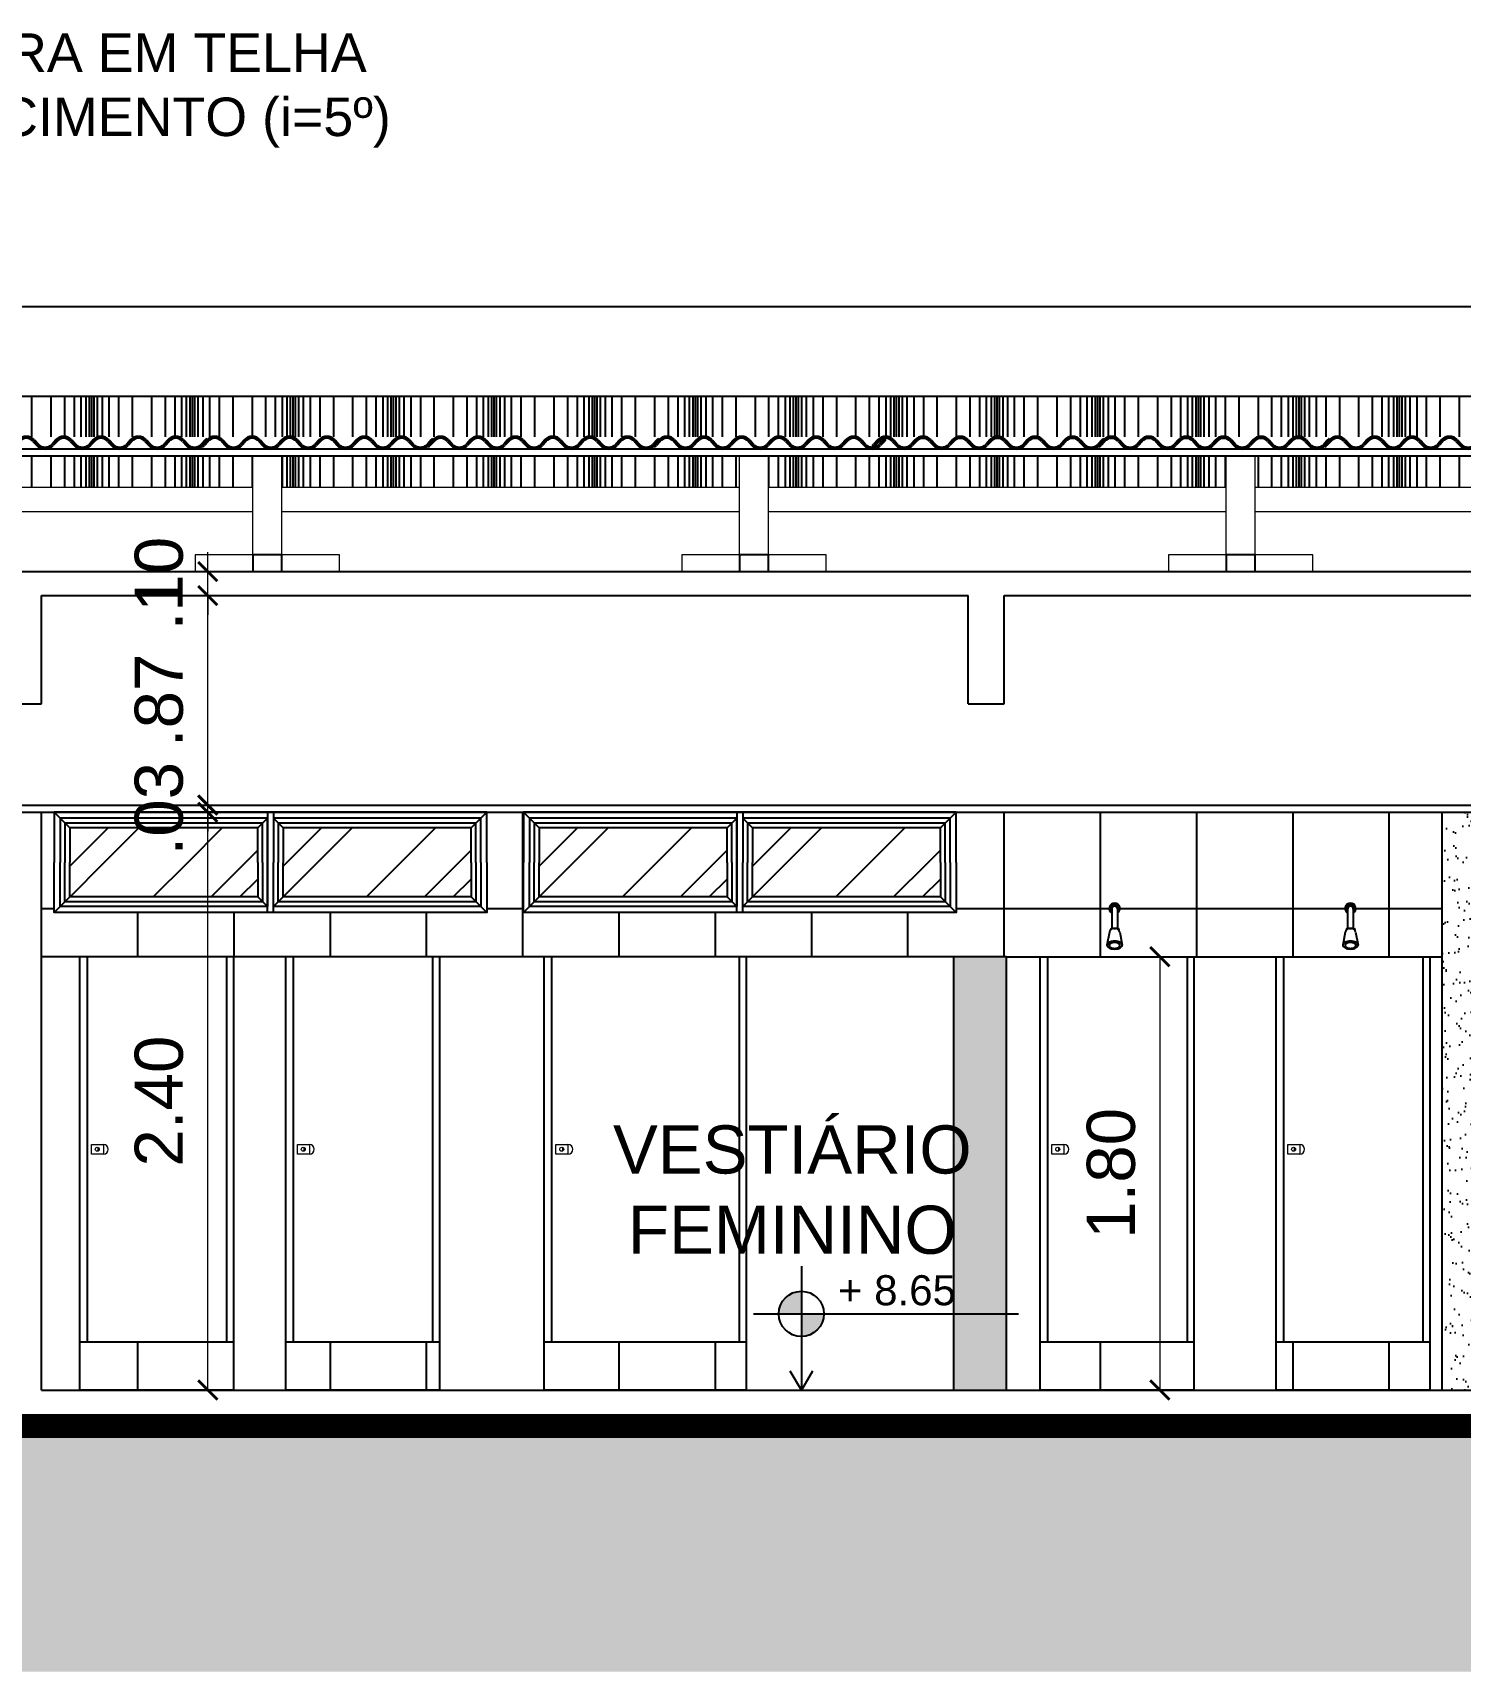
# Model space of a CAD drawing. Header units: metres. Extents: x 2304 to 3408, y 318 to 588.
# Drawn here: x 2653.59 to 2659.52, y 369.24 to 376.05 of the extents above; entities that cross this region are included whole.
import ezdxf
from ezdxf import colors
from ezdxf.entities.mleader import LeaderData, LeaderLine
from ezdxf.math import Vec2, Vec3

# ---------------------------------------------------------------- set-up
doc = ezdxf.new("R2010")
doc.units = ezdxf.units.M
doc.header["$LTSCALE"] = 5.5
doc.header["$MEASUREMENT"] = 0
doc.header["$PDMODE"] = 1
for name, color, linetype, lineweight in [('2prancha', 4, 'Continuous', 18), ('ESQUADRIAS', 3, 'Continuous', 35), ('HACH', 251, 'Continuous', 5), ('piso', 1, 'Continuous', 13), ('texto', 3, 'Continuous', 25)]:
    doc.layers.add(name, color=color, linetype=linetype, lineweight=lineweight)
for name, color, linetype in [('COTA 1 100', 2, 'Continuous'), ('COTA DE NÍVEL', 7, 'Continuous'), ('HACHURA', 251, 'Continuous'), ('HACHURA PISOS', 250, 'Continuous'), ('PENA 0.15', 7, 'Continuous'), ('PENA 01', 1, 'Continuous'), ('PENA 02', 2, 'Continuous'), ('PENA 03', 3, 'Continuous'), ('PENA 06', 6, 'Continuous'), ('TXT ESPECIFICAÇÕES', 7, 'Continuous')]:
    doc.layers.add(name, color=color, linetype=linetype)
doc.styles.add('GRAF', font='GRAF.SHX')
doc.styles.add('Luana', font='arial.ttf')
doc.styles.get("Standard").update_dxf_attribs({"font": 'arial.ttf'})
doc.dimstyles.new('arial100', dxfattribs={"dimtxt": 0.2, "dimasz": 0.08, "dimexe": 0.1, "dimexo": 0.2, "dimgap": 0.1, "dimtad": 1, "dimzin": 4, "dimdsep": 46, "dimtxsty": 'Luana', "dimblk": 'ARCHTICK', "dimcen": 0, "dimclrd": 7, "dimclre": 7, "dimclrt": 256, "dimadec": 0, "dimazin": 0, "dimtfac": 1, "dimtix": 1, "dimtmove": 0, "dimatfit": 3, "dimldrblk": 'CLOSEDBLANK', "dimfxl": 0, "dimlwd": 5, "dimlwe": 5, "dimarcsym": 0})
pattern_1 = [(45, (2656.5793, 372.46415), (0.42426, 1.13137), [7.5, -1, 2.5, -0.5]), (45, (2656.87276, 373.11115), (-0.8238, 0.11667), [1.5, -0.165, 3, -0.375]), (45, (2656.45557, 372.94145), (1.6016, 2.07536), [4, -0.7, 2, -0.5])]
pattern_2 = [(45, (2655.69306, 372.46415), (0.42426, 1.13137), [7.5, -1, 2.5, -0.5]), (45, (2655.9865, 373.11115), (-0.8238, 0.11667), [1.5, -0.165, 3, -0.375]), (45, (2655.5693, 372.94145), (1.6016, 2.07536), [4, -0.7, 2, -0.5])]
pattern_3 = [(45, (2654.6293, 372.46415), (0.42426, 1.13137), [7.5, -1, 2.5, -0.5]), (45, (2654.92276, 373.11115), (-0.8238, 0.11667), [1.5, -0.165, 3, -0.375]), (45, (2654.50557, 372.94145), (1.6016, 2.07536), [4, -0.7, 2, -0.5])]
pattern_4 = [(45, (2653.74306, 372.46415), (0.42426, 1.13137), [7.5, -1, 2.5, -0.5]), (45, (2654.0365, 373.11115), (-0.8238, 0.11667), [1.5, -0.165, 3, -0.375]), (45, (2653.6193, 372.94145), (1.6016, 2.07536), [4, -0.7, 2, -0.5])]

# ---------------------------------------------------------------- blocks, each defined once
blk = doc.blocks.new('Chuveiro14')
for p, q in [((454.94, 447.51), (454.94, 439.63)), ((457.3, 447.51), (457.3, 439.63)), ((453.98, 437.96), (452.94, 432.56)), ((454.64, 439.63), (454.35, 438.76)), ((454.64, 439.63), (457.6, 439.63)), ((455.71, 439.4), (456.53, 439.4)), ((457.6, 439.63), (457.89, 438.76)), ((458.26, 437.96), (459.3, 432.56))]:
    blk.add_line(p, q)
for points in [[(457.3, 447.51, 0.094999), (457.21, 447.98, 0.096975), (456.95, 448.38, 0.099908), (456.57, 448.64, 0.102086), (456.12, 448.73, 0.102086), (455.67, 448.64, 0.099908), (455.29, 448.38, 0.096975), (455.03, 447.98, 0.094999), (454.94, 447.51, 0.094999)], [(458.32, 432.54, 0.048424), (458.33, 432.67, 0.162234), (458.19, 433.1, 0.106075), (457.68, 433.54, 0.070058), (457.01, 433.79, 0.056302), (456.12, 433.89, 0.056302), (455.23, 433.79, 0.070058), (454.56, 433.54, 0.106075), (454.05, 433.1, 0.162234), (453.91, 432.67, 0.048424), (453.92, 432.54, 0.106075)]]:
    blk.add_lwpolyline(points, format="xyb")
for points in [[(456.12, 430.91, 0.053051), (457.4, 431.05, 0.066906), (458.37, 431.39, 0.105028), (459.1, 432, 0.169853), (459.3, 432.56, 0.169853), (459.1, 433.12, 0.105028), (458.37, 433.73, 0.066906), (457.4, 434.08, 0.053051), (456.12, 434.21, 0.053051), (454.84, 434.08, 0.066906), (453.87, 433.73, 0.105028), (453.14, 433.12, 0.169853), (452.94, 432.56, 0.169853), (453.14, 432, 0.105028), (453.87, 431.39, 0.066906), (454.84, 431.05, 0.053051)], [(456.12, 431.18, 0.056302), (457.01, 431.28, 0.070058), (457.68, 431.54, 0.106075), (458.19, 431.98, 0.162234), (458.33, 432.4, 0.162234), (458.19, 432.82, 0.106075), (457.68, 433.27, 0.070058), (457.01, 433.52, 0.056302), (456.12, 433.62, 0.056302), (455.23, 433.52, 0.070058), (454.56, 433.27, 0.106075), (454.05, 432.82, 0.162234), (453.91, 432.4, 0.162234), (454.05, 431.98, 0.106075), (454.56, 431.54, 0.070058), (455.23, 431.28, 0.056302)]]:
    blk.add_lwpolyline(points, format="xyb", close=True)
for centre, radius, start, end in [((456.12, 447.73), 2.23, 301.82879, 238.17121), ((456.12, 447.73), 1.76, 311.94213, 228.05787), ((455.71, 437.63), 1.77, 90, 169.17909), ((456.53, 437.63), 1.77, 10.82091, 90)]:
    blk.add_arc(centre, radius, start, end)
blk = doc.blocks.new('NIV02')
h = blk.add_hatch(color=256)
h.paths.add_polyline_path([(-43.09, -49.03, 0.414214), (-44.59, -50.53), (-43.09, -50.53)])
h.paths.add_polyline_path([(-43.09, -52.04, 0.414214), (-41.58, -50.53), (-43.09, -50.53)])
for p, q in [((-43.09, -47.38), (-43.09, -55.58)), ((-46.27, -50.53), (-28.68, -50.53))]:
    blk.add_line(p, q)
blk.add_lwpolyline([(-42.36, -54.32), (-43.09, -55.58), (-43.82, -54.32)])
blk.add_circle((-43.09, -50.53), 1.5)
at = {"style": 'GRAF'}
blk.add_attdef('ELEV', (-40.66, -49.96), '', height=1.26, dxfattribs=at)
blk = doc.blocks.new('_ArchTick')
at = {"color": 0, "linetype": 'ByBlock', "const_width": 0.15}
blk.add_lwpolyline([(-0.5, -0.5), (0.5, 0.5)], dxfattribs=at)
blk = doc.blocks.new('*D132')
at = {"layer": 'COTA 1 100', "color": 7, "lineweight": 5}
for p, q in [((2653.8256, 372.8158), (2654.4163, 372.8158)), ((2654.3163, 370.4158), (2654.3163, 372.8158)), ((2653.8256, 370.4158), (2654.4163, 370.4158))]:
    blk.add_line(p, q, dxfattribs=at)
at = {"layer": 'Defpoints', "color": 0}
for p in [(2653.6256, 372.8158), (2654.3163, 372.8158), (2653.6256, 370.4158)]:
    blk.add_point(p, dxfattribs=at)
at = {"layer": 'COTA 1 100', "color": 7, "lineweight": 5, "xscale": 0.08, "yscale": 0.08, "zscale": 0.08}
for p, rotation in [((2654.3163, 372.8158), 90), ((2654.3163, 370.4158), 270)]:
    blk.add_blockref('_ArchTick', p, dxfattribs=dict(at, rotation=rotation))
at = {"layer": 'COTA 1 100', "insert": (2654.1142, 371.6158), "char_height": 0.2, "attachment_point": 5, "rotation": 90, "style": 'Luana'}
blk.add_mtext('2.40', dxfattribs=at)
blk = doc.blocks.new('_ClosedBlank')
at = {"layer": '2prancha', "color": 0, "lineweight": -2}
for p, q in [((-1, 0.167), (0, 0)), ((-1, 0.167), (-1, -0.167)), ((0, 0), (-1, -0.167))]:
    blk.add_line(p, q, dxfattribs=at)
blk = doc.blocks.new('*D133')
at = {"layer": 'COTA 1 100', "color": 7, "lineweight": 5}
for p, q in [((2658.2156, 372.2158), (2658.1723, 372.2158)), ((2658.2723, 372.2158), (2658.2723, 370.4158)), ((2658.2156, 370.4158), (2658.1723, 370.4158))]:
    blk.add_line(p, q, dxfattribs=at)
at = {"layer": 'Defpoints', "color": 0}
for p in [(2658.4156, 372.2158), (2658.2723, 370.4158), (2658.4156, 370.4158)]:
    blk.add_point(p, dxfattribs=at)
at = {"layer": 'COTA 1 100', "color": 7, "lineweight": 5, "xscale": 0.08, "yscale": 0.08, "zscale": 0.08}
for p, rotation in [((2658.2723, 372.2158), 90), ((2658.2723, 370.4158), 270)]:
    blk.add_blockref('_ArchTick', p, dxfattribs=dict(at, rotation=rotation))
at = {"layer": 'COTA 1 100', "insert": (2658.0702, 371.3158), "char_height": 0.2, "attachment_point": 5, "rotation": 90, "style": 'Luana'}
blk.add_mtext('1.80', dxfattribs=at)
blk = doc.blocks.new('*D134')
at = {"layer": 'COTA 1 100', "color": 7, "lineweight": 5}
for p, q in [((2654.3163, 372.8458), (2654.3163, 372.9258)), ((2653.8256, 372.8158), (2654.4163, 372.8158)), ((2654.3163, 372.8158), (2654.3163, 372.8458)), ((2654.3163, 372.8158), (2654.3163, 372.7358)), ((2654.4863, 372.8458), (2654.4163, 372.8458))]:
    blk.add_line(p, q, dxfattribs=at)
at = {"layer": 'Defpoints', "color": 0}
for p in [(2653.6256, 372.8158), (2654.2863, 372.8458), (2654.3163, 372.8458)]:
    blk.add_point(p, dxfattribs=at)
at = {"layer": 'COTA 1 100', "color": 7, "lineweight": 5, "xscale": 0.08, "yscale": 0.08, "zscale": 0.08}
for p, rotation in [((2654.3163, 372.8458), 270), ((2654.3163, 372.8158), 90)]:
    blk.add_blockref('_ArchTick', p, dxfattribs=dict(at, rotation=rotation))
at = {"layer": 'COTA 1 100', "insert": (2654.1141, 372.8308), "char_height": 0.2, "attachment_point": 5, "rotation": 90, "style": 'Luana'}
blk.add_mtext('.03', dxfattribs=at)
blk = doc.blocks.new('*D135')
at = {"layer": 'COTA 1 100', "color": 7, "lineweight": 5}
for p, q in [((2653.8256, 373.7158), (2654.4163, 373.7158)), ((2654.3163, 372.8458), (2654.3163, 373.7158)), ((2654.4863, 372.8458), (2654.4163, 372.8458))]:
    blk.add_line(p, q, dxfattribs=at)
at = {"layer": 'Defpoints', "color": 0}
for p in [(2653.6256, 373.7158), (2654.3163, 373.7158), (2654.2863, 372.8458)]:
    blk.add_point(p, dxfattribs=at)
at = {"layer": 'COTA 1 100', "color": 7, "lineweight": 5, "xscale": 0.08, "yscale": 0.08, "zscale": 0.08}
for p, rotation in [((2654.3163, 373.7158), 90), ((2654.3163, 372.8458), 270)]:
    blk.add_blockref('_ArchTick', p, dxfattribs=dict(at, rotation=rotation))
at = {"layer": 'COTA 1 100', "insert": (2654.1142, 373.2808), "char_height": 0.2, "attachment_point": 5, "rotation": 90, "style": 'Luana'}
blk.add_mtext('.87', dxfattribs=at)
blk = doc.blocks.new('*D136')
at = {"layer": 'COTA 1 100', "color": 7, "lineweight": 5}
for p, q in [((2654.3163, 373.8158), (2654.3163, 373.8958)), ((2642.1555, 373.8158), (2654.4163, 373.8158)), ((2654.3163, 373.7158), (2654.3163, 373.8158)), ((2653.8256, 373.7158), (2654.4163, 373.7158)), ((2654.3163, 373.7158), (2654.3163, 373.6358))]:
    blk.add_line(p, q, dxfattribs=at)
at = {"layer": 'Defpoints', "color": 0}
for p in [(2641.9555, 373.8158), (2654.3163, 373.8158), (2653.6256, 373.7158)]:
    blk.add_point(p, dxfattribs=at)
at = {"layer": 'COTA 1 100', "color": 7, "lineweight": 5, "xscale": 0.08, "yscale": 0.08, "zscale": 0.08}
for p, rotation in [((2654.3163, 373.8158), 270), ((2654.3163, 373.7158), 90)]:
    blk.add_blockref('_ArchTick', p, dxfattribs=dict(at, rotation=rotation))
at = {"layer": 'COTA 1 100', "insert": (2654.1142, 373.7658), "char_height": 0.2, "attachment_point": 5, "rotation": 90, "style": 'Luana'}
blk.add_mtext('.10', dxfattribs=at)
blk = doc.blocks.new('F312X00')
for p, q in [((-38.19, 9.75), (-40.03, 7.74)), ((-37.75, 9.34), (-39.59, 7.33)), ((-31.25, 9.34), (-29.41, 7.33)), ((-30.81, 9.75), (-28.97, 7.74)), ((-20.49, 9.75), (-22.33, 7.74)), ((-20.05, 9.34), (-21.89, 7.33)), ((-13.55, 9.34), (-11.71, 7.33)), ((-13.11, 9.75), (-11.27, 7.74)), ((-2.79, 9.75), (-4.63, 7.74)), ((-2.35, 9.34), (-4.19, 7.33)), ((4.15, 9.34), (5.99, 7.33)), ((4.59, 9.75), (6.43, 7.74)), ((14.91, 9.75), (13.07, 7.74)), ((15.35, 9.34), (13.51, 7.33)), ((21.85, 9.34), (23.69, 7.33)), ((22.29, 9.75), (24.13, 7.74)), ((32.61, 9.75), (30.77, 7.74)), ((33.05, 9.34), (31.21, 7.33)), ((39.55, 9.34), (41.39, 7.33)), ((39.99, 9.75), (41.83, 7.74)), ((50.31, 9.75), (48.47, 7.74)), ((50.75, 9.34), (48.91, 7.33)), ((57.25, 9.34), (59.09, 7.33)), ((57.69, 9.75), (59.53, 7.74)), ((68.01, 9.75), (66.17, 7.74)), ((68.45, 9.34), (66.61, 7.33)), ((69.15, 9.96), (68.8, 10.45)), ((-40.46, 6.57), (-40.8, 7.06))]:
    blk.add_line(p, q)
for centre, radius, start, end in [((-34.5, 6.37), 5, 90, 137.55243), ((-34.5, 6.37), 4.4, 90, 137.55243), ((-34.5, 6.37), 5, 42.44757, 90), ((-34.5, 6.37), 4.4, 42.44757, 90), ((-16.8, 6.37), 5, 90, 137.55243), ((-16.8, 6.37), 4.4, 90, 137.55243), ((-16.8, 6.37), 5, 42.44757, 90), ((-16.8, 6.37), 4.4, 42.44757, 90), ((0.9, 6.37), 5, 90, 137.55243), ((0.9, 6.37), 4.4, 90, 137.55243), ((0.9, 6.37), 5, 42.44757, 90), ((0.9, 6.37), 4.4, 42.44757, 90), ((18.6, 6.37), 5, 90, 137.55243), ((18.6, 6.37), 4.4, 90, 137.55243), ((18.6, 6.37), 5, 42.44757, 90), ((18.6, 6.37), 4.4, 42.44757, 90), ((36.3, 6.37), 5, 90, 137.55243), ((36.3, 6.37), 4.4, 90, 137.55243), ((36.3, 6.37), 5, 42.44757, 90), ((36.3, 6.37), 4.4, 42.44757, 90), ((54, 6.37), 5, 90, 137.55243), ((54, 6.37), 4.4, 90, 137.55243), ((54, 6.37), 5, 42.44757, 90), ((54, 6.37), 4.4, 42.44757, 90), ((71.7, 6.37), 5, 125.41858, 137.55243), ((71.7, 6.37), 4.4, 125.41858, 137.55243), ((-43.35, 10.77), 4.5, 304.51811, 317.55243), ((-43.35, 10.77), 5.1, 304.51811, 317.55243), ((-25.65, 10.77), 5.1, 222.44757, 270), ((-25.65, 10.77), 4.5, 222.44757, 270), ((-25.65, 10.77), 4.5, 270, 317.55243), ((-25.65, 10.77), 5.1, 270, 317.55243), ((-7.95, 10.77), 5.1, 222.44757, 270), ((-7.95, 10.77), 4.5, 222.44757, 270), ((-7.95, 10.77), 4.5, 270, 317.55243), ((-7.95, 10.77), 5.1, 270, 317.55243), ((9.75, 10.77), 5.1, 222.44757, 270), ((9.75, 10.77), 4.5, 222.44757, 270), ((9.75, 10.77), 4.5, 270, 317.55243), ((9.75, 10.77), 5.1, 270, 317.55243), ((27.45, 10.77), 5.1, 222.44757, 270), ((27.45, 10.77), 4.5, 222.44757, 270), ((27.45, 10.77), 4.5, 270, 317.55243), ((27.45, 10.77), 5.1, 270, 317.55243), ((45.15, 10.77), 5.1, 222.44757, 270), ((45.15, 10.77), 4.5, 222.44757, 270), ((45.15, 10.77), 4.5, 270, 317.55243), ((45.15, 10.77), 5.1, 270, 317.55243), ((62.85, 10.77), 5.1, 222.44757, 270), ((62.85, 10.77), 4.5, 222.44757, 270), ((62.85, 10.77), 4.5, 270, 317.55243), ((62.85, 10.77), 5.1, 270, 317.55243)]:
    blk.add_arc(centre, radius, start, end)

msp = doc.modelspace()

# ---------------------------------------------------------------- hatches: boundary and pattern name
at = {"layer": 'HACH'}
h = msp.add_hatch(dxfattribs=at)
h.set_pattern_fill('AR-SAND,_O', color=256, scale=0.05, double=1)
h.set_pattern_definition([(37.5, (4216.8342, 632.99802), (-0.003149668, 0.0963411885), [0, -0.076, 0, -0.085, 0, -0.08125]), (7.5, (4216.8342, 632.99802), (0.088488835, 0.141107303), [0, -0.041, 0, -0.0685, 0, -0.02625]), (327.5, (4216.7727, 632.99802), (0.155707093, 0.0002829527), [0, -0.025, 0, -0.09, 0, -0.1175]), (317.5, (4216.7727, 632.99802), (0.15030633, 0.043883778), [0, -0.0125, 0, -0.059, 0, -0.0675])])
h.paths.add_polyline_path([(2651.6356, 372.2158), (2651.5056, 372.2158), (2651.5056, 370.4158), (2651.6356, 370.4158)])
h.paths.add_polyline_path([(2657.4156, 370.4158), (2657.6356, 370.4158), (2657.6356, 372.2158), (2657.4156, 372.2158)])
at = {"layer": 'HACHURA', "ltscale": 1.5}
h = msp.add_hatch(dxfattribs=at)
h.set_pattern_fill('AR-RROOF', color=256, scale=0.5, angle=45, style=0)
h.set_pattern_definition(pattern_4)
h.paths.add_polyline_path([(2653.7431, 372.6075), (2654.5243, 372.6075), (2654.5243, 372.7508), (2653.7431, 372.7508)])
h = msp.add_hatch(dxfattribs=at)
h.set_pattern_fill('AR-RROOF', color=256, scale=0.5, angle=45, style=0)
h.set_pattern_definition(pattern_3)
h.paths.add_polyline_path([(2654.6293, 372.6075), (2655.4106, 372.6075), (2655.4106, 372.7508), (2654.6293, 372.7508)])
h = msp.add_hatch(dxfattribs=at)
h.set_pattern_fill('AR-RROOF', color=256, scale=0.5, angle=45, style=0)
h.set_pattern_definition(pattern_2)
h.paths.add_polyline_path([(2655.6931, 372.6075), (2656.4743, 372.6075), (2656.4743, 372.7508), (2655.6931, 372.7508)])
h = msp.add_hatch(dxfattribs=at)
h.set_pattern_fill('AR-RROOF', color=256, scale=0.5, angle=45, style=0)
h.set_pattern_definition(pattern_1)
h.paths.add_polyline_path([(2656.5793, 372.6075), (2657.3606, 372.6075), (2657.3606, 372.7508), (2656.5793, 372.7508)])
h = msp.add_hatch(dxfattribs=at)
h.set_pattern_fill('AR-RROOF', color=256, scale=0.5, angle=45, style=0)
h.set_pattern_definition(pattern_4)
h.paths.add_polyline_path([(2653.7431, 372.6075), (2654.5243, 372.6075), (2654.5243, 372.4642), (2653.7431, 372.4642)])
h = msp.add_hatch(dxfattribs=at)
h.set_pattern_fill('AR-RROOF', color=256, scale=0.5, angle=45, style=0)
h.set_pattern_definition(pattern_3)
h.paths.add_polyline_path([(2654.6293, 372.6075), (2655.4106, 372.6075), (2655.4106, 372.4642), (2654.6293, 372.4642)])
h = msp.add_hatch(dxfattribs=at)
h.set_pattern_fill('AR-RROOF', color=256, scale=0.5, angle=45, style=0)
h.set_pattern_definition(pattern_2)
h.paths.add_polyline_path([(2655.6931, 372.6075), (2656.4743, 372.6075), (2656.4743, 372.4642), (2655.6931, 372.4642)])
h = msp.add_hatch(dxfattribs=at)
h.set_pattern_fill('AR-RROOF', color=256, scale=0.5, angle=45, style=0)
h.set_pattern_definition(pattern_1)
h.paths.add_polyline_path([(2656.5793, 372.6075), (2657.3606, 372.6075), (2657.3606, 372.4642), (2656.5793, 372.4642)])
at = {"layer": 'HACHURA PISOS', "ltscale": 1.5}
h = msp.add_hatch(dxfattribs=at)
h.set_pattern_fill('HACH23,_O', color=256, scale=0.01, pattern_type=2)
h.set_pattern_definition([(90, (2642.14045, 373.9216), (-0.418, 3e-17), []), (90, (2642.15455, 373.9216), (-0.418, 3e-17), []), (90, (2642.17455, 373.9216), (-0.418, 3e-17), []), (90, (2642.20285, 373.9216), (-0.418, 3e-17), []), (90, (2642.24285, 373.9216), (-0.418, 3e-17), []), (90, (2642.29945, 373.9216), (-0.418, 3e-17), []), (90, (2642.37945, 373.9216), (-0.418, 3e-17), []), (90, (2642.43605, 373.9216), (-0.418, 3e-17), []), (90, (2642.47605, 373.9216), (-0.418, 3e-17), []), (90, (2642.50435, 373.9216), (-0.418, 3e-17), []), (90, (2642.52435, 373.9216), (-0.418, 3e-17), []), (90, (2642.53845, 373.9216), (-0.418, 3e-17), []), (90, (2642.54845, 373.9216), (-0.418, 3e-17), [])])
h.paths.add_polyline_path([(2642.2805, 374.2959), (2642.1305, 374.2959), (2642.1305, 373.9592, -0.052993), (2642.1366, 373.9538), (2642.1527, 373.9361, 0.210516), (2642.1857, 373.9216, 0.210516), (2642.2187, 373.9361), (2642.2349, 373.9538, -0.210516), (2642.2633, 373.9663, -0.115293), (2642.2805, 373.9623)])
h.paths.add_polyline_path([(2644.3927, 374.2959), (2642.5505, 374.2959), (2642.5505, 374.1658), (2644.3927, 374.1658)])
h.paths.add_polyline_path([(2646.415, 374.2959), (2644.5127, 374.2959), (2644.5127, 374.1658), (2646.415, 374.1658)])
h.paths.add_polyline_path([(2648.4373, 374.2959), (2646.535, 374.2959), (2646.535, 374.1658), (2648.4373, 374.1658)])
h.paths.add_polyline_path([(2650.4596, 374.2959), (2648.5573, 374.2959), (2648.5573, 374.1658), (2650.4596, 374.1658)])
h.paths.add_polyline_path([(2652.4819, 374.2959), (2650.5796, 374.2959), (2650.5796, 374.1658), (2652.4819, 374.1658)])
h.paths.add_polyline_path([(2654.5041, 374.2959), (2652.6019, 374.2959), (2652.6019, 374.1658), (2654.5041, 374.1658)])
h.paths.add_polyline_path([(2656.5264, 374.2959), (2654.6241, 374.2959), (2654.6241, 374.1658), (2656.5264, 374.1658)])
h.paths.add_polyline_path([(2658.5487, 374.2959), (2656.6464, 374.2959), (2656.6464, 374.1658), (2658.5487, 374.1658)])
h.paths.add_polyline_path([(2660.571, 374.2959), (2658.6687, 374.2959), (2658.6687, 374.1658), (2660.571, 374.1658)])
h.paths.add_polyline_path([(2662.5933, 374.2959), (2660.691, 374.2959), (2660.691, 374.1658), (2662.5933, 374.1658)])
h.paths.add_polyline_path([(2664.5556, 374.2959), (2662.7133, 374.2959), (2662.7133, 374.1658), (2664.5556, 374.1658)])
h.paths.add_polyline_path([(2664.9756, 374.2959), (2664.8256, 374.2959), (2664.8256, 373.9623, -0.115293), (2664.8427, 373.9663, -0.210516), (2664.8711, 373.9538), (2664.8873, 373.9361, 0.210516), (2664.9203, 373.9216, 0.210516), (2664.9533, 373.9361), (2664.9694, 373.9538, -0.052993), (2664.9756, 373.9592)])
at = {"layer": 'HACHURA PISOS'}
h = msp.add_hatch(dxfattribs=at)
h.set_pattern_fill('_USER,_O', color=256, scale=0.4, double=1, pattern_type=0)
h.set_pattern_definition([(0, (2653.62556, 370.4158), (0, 0.4), []), (90, (2653.62556, 370.4158), (-0.4, 2e-17), [])])
h.paths.add_polyline_path([(2659.4456, 372.8158), (2657.4256, 372.8158), (2657.4256, 372.6075), (2657.4256, 372.3992), (2655.6281, 372.3992), (2655.6281, 372.6075), (2655.6281, 372.8158), (2655.4756, 372.8158), (2655.4756, 372.6075), (2655.4756, 372.3992), (2653.6781, 372.3992), (2653.6781, 372.6075), (2653.6781, 372.8158), (2653.6256, 372.8158), (2653.6256, 372.2158), (2657.4156, 372.2158), (2657.6356, 372.2158), (2659.4456, 372.2158)])
h.paths.add_polyline_path([(2658.062, 372.2758, -0.066906), (2658.0717, 372.2793, -0.053051), (2658.0845, 372.2807, -0.053051), (2658.0973, 372.2793, -0.066906), (2658.107, 372.2758, -0.127808), (2658.1155, 372.2681), (2658.106, 372.3182, 0.359919), (2658.0886, 372.3325), (2658.0804, 372.3325, 0.359919), (2658.0631, 372.3182), (2658.0535, 372.2681, -0.127808)], flags=16)
h.paths.add_polyline_path([(2658.0624, 372.2626, 0.162234), (2658.0638, 372.2583, 0.106075), (2658.0689, 372.2539, 0.070058), (2658.0756, 372.2514, 0.056302), (2658.0845, 372.2504, 0.056302), (2658.0934, 372.2514, 0.070058), (2658.1001, 372.2539, 0.106075), (2658.1052, 372.2583, 0.162234), (2658.1066, 372.2626, 0.162234), (2658.1052, 372.2668, 0.097075), (2658.1052, 372.2695, 0.106075), (2658.1001, 372.2739, 0.070058), (2658.0934, 372.2765, 0.056302), (2658.0845, 372.2775, 0.056302), (2658.0756, 372.2765, 0.070058), (2658.0689, 372.2739, 0.106075), (2658.0638, 372.2695, 0.162234), (2658.0624, 372.2653, 0.097075)], flags=16)
h.paths.add_polyline_path([(2658.0727, 372.3348), (2658.0727, 372.3968, -3.507182), (2658.0963, 372.3968), (2658.0963, 372.3348)], flags=16)
h.paths.add_polyline_path([(2659.042, 372.2758, -0.066906), (2659.0517, 372.2793, -0.053051), (2659.0645, 372.2807, -0.053051), (2659.0773, 372.2793, -0.066906), (2659.087, 372.2758, -0.127808), (2659.0955, 372.2681), (2659.086, 372.3182, 0.359919), (2659.0686, 372.3325), (2659.0604, 372.3325, 0.359919), (2659.0431, 372.3182), (2659.0335, 372.2681, -0.127808)], flags=16)
h.paths.add_polyline_path([(2659.0424, 372.2626, 0.162234), (2659.0438, 372.2583, 0.106075), (2659.0489, 372.2539, 0.070058), (2659.0556, 372.2514, 0.056302), (2659.0645, 372.2504, 0.056302), (2659.0734, 372.2514, 0.070058), (2659.0801, 372.2539, 0.106075), (2659.0852, 372.2583, 0.162234), (2659.0866, 372.2626, 0.162234), (2659.0852, 372.2668, 0.097075), (2659.0852, 372.2695, 0.106075), (2659.0801, 372.2739, 0.070058), (2659.0734, 372.2765, 0.056302), (2659.0645, 372.2775, 0.056302), (2659.0556, 372.2765, 0.070058), (2659.0489, 372.2739, 0.106075), (2659.0438, 372.2695, 0.162234), (2659.0424, 372.2653, 0.097075)], flags=16)
h.paths.add_polyline_path([(2659.0763, 372.3968), (2659.0763, 372.3348), (2659.0527, 372.3348), (2659.0527, 372.3968, -3.507182)], flags=16)
h.paths.add_polyline_path([(2656.5546, 370.6158), (2655.7146, 370.6158), (2655.7146, 370.4158), (2656.5546, 370.4158)])
h.paths.add_polyline_path([(2655.2806, 370.6158), (2654.6406, 370.6158), (2654.6406, 370.4158), (2655.2806, 370.4158)])
h.paths.add_polyline_path([(2654.4248, 370.6158), (2653.7848, 370.6158), (2653.7848, 370.4158), (2654.4248, 370.4158)])
h.paths.add_polyline_path([(2658.4156, 370.6158), (2657.7756, 370.6158), (2657.7756, 370.4158), (2658.4156, 370.4158)])
h.paths.add_polyline_path([(2659.3956, 370.6158), (2658.7556, 370.6158), (2658.7556, 370.4158), (2659.3956, 370.4158)])
at = {"layer": 'PENA 01', "ltscale": 1.5}
h = msp.add_hatch(dxfattribs=at)
h.set_pattern_fill('HACH23,_O', color=256, scale=0.01, pattern_type=2)
h.set_pattern_definition([(90, (2642.14045, 374.3759), (-0.418, 3e-17), []), (90, (2642.15455, 374.3759), (-0.418, 3e-17), []), (90, (2642.17455, 374.3759), (-0.418, 3e-17), []), (90, (2642.20285, 374.3759), (-0.418, 3e-17), []), (90, (2642.24285, 374.3759), (-0.418, 3e-17), []), (90, (2642.29945, 374.3759), (-0.418, 3e-17), []), (90, (2642.37945, 374.3759), (-0.418, 3e-17), []), (90, (2642.43605, 374.3759), (-0.418, 3e-17), []), (90, (2642.47605, 374.3759), (-0.418, 3e-17), []), (90, (2642.50435, 374.3759), (-0.418, 3e-17), []), (90, (2642.52435, 374.3759), (-0.418, 3e-17), []), (90, (2642.53845, 374.3759), (-0.418, 3e-17), []), (90, (2642.54845, 374.3759), (-0.418, 3e-17), [])])
h.paths.add_polyline_path([(2658.7474, 374.5441), (2649.5466, 374.5441), (2649.5466, 374.3759), (2658.7474, 374.3759)])
h.paths.add_polyline_path([(2649.5466, 374.5441), (2642.1305, 374.5441), (2642.1305, 374.3759), (2649.5466, 374.3759)])
h.paths.add_polyline_path([(2664.9756, 374.5441), (2658.7474, 374.5441), (2658.7474, 374.3759), (2664.9756, 374.3759)])
at = {"layer": 'PENA 01'}
h = msp.add_hatch(dxfattribs=at)
h.set_pattern_fill('AR-SAND,_O', color=256, scale=0.05, double=1)
h.set_pattern_definition([(37.5, (2659.44556, 370.41582), (-0.0031497, 0.0963412), [0, -0.076, 0, -0.085, 0, -0.08125]), (7.5, (2659.44556, 370.41582), (0.088489, 0.141107), [0, -0.041, 0, -0.0685, 0, -0.02625]), (327.5, (2659.38406, 370.41582), (0.155707, 0.000283), [0, -0.025, 0, -0.09, 0, -0.1175]), (317.5, (2659.38406, 370.41582), (0.150306, 0.043884), [0, -0.0125, 0, -0.059, 0, -0.0675])])
h.paths.add_polyline_path([(2659.5956, 372.8158), (2659.4456, 372.8158), (2659.4456, 370.4158), (2659.5956, 370.4158)])
at = {"layer": 'PENA 01', "ltscale": 1.5}
h = msp.add_hatch(dxfattribs=at)
h.set_pattern_fill('EARTH', color=256, scale=0.75, angle=45, style=0, double=1)
h.set_pattern_definition([(45, (2723.2672, 375.15923), (3e-17, 0.26516504), [0.1875, -0.1875]), (45, (2723.21748, 375.20895), (3e-17, 0.26516504), [0.1875, -0.1875]), (45, (2723.16776, 375.25867), (3e-17, 0.26516504), [0.1875, -0.1875]), (135, (2723.16776, 375.29181), (-0.26516504, 6e-17), [0.1875, -0.1875]), (135, (2723.21748, 375.34153), (-0.26516504, 6e-17), [0.1875, -0.1875]), (135, (2723.2672, 375.39125), (-0.26516504, 6e-17), [0.1875, -0.1875])])
h.paths.add_polyline_path([(2687.6046, 370.0158), (2686.6556, 370.0158), (2686.6556, 370.3158), (2684.4256, 370.3158), (2684.4256, 370.0158), (2681.3756, 370.0158), (2681.3756, 370.3158), (2677.7256, 370.3158), (2677.7256, 370.4358), (2669.8756, 370.4358), (2669.8756, 370.0658), (2666.7756, 370.0658), (2666.7756, 369.9158), (2666.2769, 369.9158), (2666.2769, 370.0658), (2665.4756, 370.0658), (2665.4756, 370.2658), (2651.2293, 370.2658), (2650.8293, 370.2458), (2649.4756, 370.2458), (2649.4756, 370.3158), (2641.6305, 370.3158), (2641.6305, 370.2258), (2639.8994, 370.2258), (2639.8994, 369.2463), (2687.6046, 369.2436)])

# ---------------------------------------------------------------- linework, layer by layer
at = {"layer": 'HACH'}
for p, q in [((2653.86, 371.4241), (2653.86, 371.4082)), ((2654.7158, 371.4241), (2654.7158, 371.4082)), ((2655.7898, 371.4241), (2655.7898, 371.4082)), ((2657.8508, 371.4241), (2657.8508, 371.4082)), ((2658.8308, 371.4241), (2658.8308, 371.4082))]:
    msp.add_line(p, q, dxfattribs=at)
for points in [[(2653.8332, 371.4358), (2653.8832, 371.4358), (2653.8832, 371.3958), (2653.8332, 371.3958)], [(2654.689, 371.4358), (2654.739, 371.4358), (2654.739, 371.3958), (2654.689, 371.3958)], [(2655.763, 371.4358), (2655.813, 371.4358), (2655.813, 371.3958), (2655.763, 371.3958)], [(2657.824, 371.4358), (2657.874, 371.4358), (2657.874, 371.3958), (2657.824, 371.3958)], [(2658.804, 371.4358), (2658.854, 371.4358), (2658.854, 371.3958), (2658.804, 371.3958)]]:
    msp.add_lwpolyline(points, close=True, dxfattribs=at)
for centre in [(2653.8573, 371.4161), (2654.7131, 371.4161), (2655.7871, 371.4161), (2657.8481, 371.4161), (2658.8281, 371.4161)]:
    msp.add_circle(centre, 0.00839, dxfattribs=at)
for centre in [(2653.8832, 371.4158), (2654.739, 371.4158), (2655.813, 371.4158), (2657.874, 371.4158), (2658.854, 371.4158)]:
    msp.add_arc(centre, 0.02, 270, 90, dxfattribs=at)
at = {"layer": 'PENA 0.15'}
for p, q in [((2642.1305, 374.3259), (2664.9756, 374.3259)), ((2642.1305, 374.2959), (2664.9756, 374.2959))]:
    msp.add_line(p, q, dxfattribs=at)
at = {"layer": 'PENA 01'}
for p, q in [((2665.4756, 374.9158), (2641.6305, 374.9158)), ((2657.4156, 372.2158), (2653.6256, 372.2158)), ((2653.7848, 370.4158), (2653.7848, 372.2158)), ((2653.8148, 372.2158), (2653.8148, 370.6158)), ((2654.3948, 372.2158), (2654.3948, 370.6158)), ((2654.4248, 370.4158), (2654.4248, 372.2158)), ((2654.6406, 370.4158), (2654.6406, 372.2158)), ((2654.6706, 372.2158), (2654.6706, 370.6158)), ((2655.2506, 372.2158), (2655.2506, 370.6158)), ((2655.2806, 370.4158), (2655.2806, 372.2158)), ((2655.7146, 370.4158), (2655.7146, 372.2158)), ((2655.7446, 372.2158), (2655.7446, 370.6158)), ((2656.5246, 372.2158), (2656.5246, 370.6158)), ((2656.5546, 370.4158), (2656.5546, 372.2158)), ((2657.6356, 372.2158), (2659.4456, 372.2158)), ((2657.7756, 370.4158), (2657.7756, 372.2158)), ((2657.8056, 372.2158), (2657.8056, 370.6158)), ((2658.3856, 372.2158), (2658.3856, 370.6158)), ((2658.4156, 370.4158), (2658.4156, 372.2158)), ((2658.7556, 370.4158), (2658.7556, 372.2158)), ((2658.7856, 372.2158), (2658.7856, 370.6158)), ((2659.3656, 372.2158), (2659.3656, 370.6158)), ((2659.3956, 370.4158), (2659.3956, 372.2158)), ((2653.7848, 370.6158), (2654.4248, 370.6158)), ((2654.6406, 370.6158), (2655.2806, 370.6158)), ((2655.7146, 370.6158), (2656.5546, 370.6158)), ((2657.7756, 370.6158), (2658.4156, 370.6158)), ((2658.7556, 370.6158), (2659.3956, 370.6158))]:
    msp.add_line(p, q, dxfattribs=at)
at = {"layer": 'PENA 01', "ltscale": 1.5}
for p, q in [((2654.5643, 372.8158), (2654.5643, 372.6075)), ((2654.5893, 372.8158), (2654.5893, 372.6075)), ((2656.5143, 372.8158), (2656.5143, 372.6075)), ((2656.5393, 372.8158), (2656.5393, 372.6075)), ((2653.7031, 372.7908), (2653.7031, 372.6075)), ((2654.5893, 372.7908), (2654.5893, 372.6075)), ((2655.6531, 372.7908), (2655.6531, 372.6075)), ((2656.5393, 372.7908), (2656.5393, 372.6075)), ((2653.7031, 372.4242), (2653.7031, 372.6075)), ((2654.5643, 372.3992), (2654.5643, 372.6075)), ((2654.5893, 372.3992), (2654.5893, 372.6075)), ((2654.5893, 372.4242), (2654.5893, 372.6075)), ((2655.6531, 372.4242), (2655.6531, 372.6075)), ((2656.5143, 372.3992), (2656.5143, 372.6075)), ((2656.5393, 372.3992), (2656.5393, 372.6075)), ((2656.5393, 372.4242), (2656.5393, 372.6075))]:
    msp.add_line(p, q, dxfattribs=at)
for points in [[(2655.4756, 372.6075), (2655.4756, 372.8158), (2653.6781, 372.8158), (2653.6781, 372.6075)], [(2653.6781, 372.8158), (2653.7431, 372.7508)], [(2655.4106, 372.7508), (2655.4756, 372.8158)], [(2657.4256, 372.6075), (2657.4256, 372.8158), (2655.6281, 372.8158), (2655.6281, 372.6075)], [(2655.6281, 372.8158), (2655.6931, 372.7508)], [(2657.3606, 372.7508), (2657.4256, 372.8158)], [(2654.5643, 372.7908), (2653.7031, 372.7908), (2653.7031, 372.6075)], [(2654.5643, 372.6075), (2654.5643, 372.7908), (2653.7031, 372.7908)], [(2654.5643, 372.6075), (2654.5643, 372.7908), (2653.7031, 372.7908), (2653.7031, 372.6075)], [(2654.5443, 372.6075), (2654.5443, 372.7708), (2653.7231, 372.7708), (2653.7231, 372.6075)], [(2654.5243, 372.6075), (2654.5243, 372.7508), (2653.7431, 372.7508), (2653.7431, 372.6075)], [(2654.5243, 372.7508), (2654.5643, 372.7908)], [(2655.4506, 372.6075), (2655.4506, 372.7908), (2654.5893, 372.7908)], [(2655.4506, 372.6075), (2655.4506, 372.7908), (2654.5893, 372.7908), (2654.5893, 372.6075)], [(2654.5893, 372.7908), (2654.6293, 372.7508)], [(2655.4306, 372.6075), (2655.4306, 372.7708), (2654.6093, 372.7708), (2654.6093, 372.6075)], [(2655.4106, 372.6075), (2655.4106, 372.7508), (2654.6293, 372.7508), (2654.6293, 372.6075)], [(2656.5143, 372.7908), (2655.6531, 372.7908), (2655.6531, 372.6075)], [(2656.5143, 372.6075), (2656.5143, 372.7908), (2655.6531, 372.7908)], [(2656.5143, 372.6075), (2656.5143, 372.7908), (2655.6531, 372.7908), (2655.6531, 372.6075)], [(2656.4943, 372.6075), (2656.4943, 372.7708), (2655.6731, 372.7708), (2655.6731, 372.6075)], [(2656.4743, 372.6075), (2656.4743, 372.7508), (2655.6931, 372.7508), (2655.6931, 372.6075)], [(2656.4743, 372.7508), (2656.5143, 372.7908)], [(2657.4006, 372.6075), (2657.4006, 372.7908), (2656.5393, 372.7908)], [(2657.4006, 372.6075), (2657.4006, 372.7908), (2656.5393, 372.7908), (2656.5393, 372.6075)], [(2656.5393, 372.7908), (2656.5793, 372.7508)], [(2657.3806, 372.6075), (2657.3806, 372.7708), (2656.5593, 372.7708), (2656.5593, 372.6075)], [(2657.3606, 372.6075), (2657.3606, 372.7508), (2656.5793, 372.7508), (2656.5793, 372.6075)], [(2655.4756, 372.6075), (2655.4756, 372.3992), (2653.6781, 372.3992), (2653.6781, 372.6075)], [(2654.5643, 372.4242), (2653.7031, 372.4242), (2653.7031, 372.6075)], [(2654.5643, 372.6075), (2654.5643, 372.4242), (2653.7031, 372.4242)], [(2654.5643, 372.6075), (2654.5643, 372.4242), (2653.7031, 372.4242), (2653.7031, 372.6075)], [(2654.5443, 372.6075), (2654.5443, 372.4442), (2653.7231, 372.4442), (2653.7231, 372.6075)], [(2654.5243, 372.6075), (2654.5243, 372.4642), (2653.7431, 372.4642), (2653.7431, 372.6075)], [(2655.4506, 372.6075), (2655.4506, 372.4242), (2654.5893, 372.4242)], [(2655.4506, 372.6075), (2655.4506, 372.4242), (2654.5893, 372.4242), (2654.5893, 372.6075)], [(2655.4306, 372.6075), (2655.4306, 372.4442), (2654.6093, 372.4442), (2654.6093, 372.6075)], [(2655.4106, 372.6075), (2655.4106, 372.4642), (2654.6293, 372.4642), (2654.6293, 372.6075)], [(2657.4256, 372.6075), (2657.4256, 372.3992), (2655.6281, 372.3992), (2655.6281, 372.6075)], [(2656.5143, 372.4242), (2655.6531, 372.4242), (2655.6531, 372.6075)], [(2656.5143, 372.6075), (2656.5143, 372.4242), (2655.6531, 372.4242)], [(2656.5143, 372.6075), (2656.5143, 372.4242), (2655.6531, 372.4242), (2655.6531, 372.6075)], [(2656.4943, 372.6075), (2656.4943, 372.4442), (2655.6731, 372.4442), (2655.6731, 372.6075)], [(2656.4743, 372.6075), (2656.4743, 372.4642), (2655.6931, 372.4642), (2655.6931, 372.6075)], [(2657.4006, 372.6075), (2657.4006, 372.4242), (2656.5393, 372.4242)], [(2657.4006, 372.6075), (2657.4006, 372.4242), (2656.5393, 372.4242), (2656.5393, 372.6075)], [(2657.3806, 372.6075), (2657.3806, 372.4442), (2656.5593, 372.4442), (2656.5593, 372.6075)], [(2657.3606, 372.6075), (2657.3606, 372.4642), (2656.5793, 372.4642), (2656.5793, 372.6075)], [(2653.6781, 372.3992), (2653.7431, 372.4642)], [(2654.5243, 372.4642), (2654.5643, 372.4242)], [(2654.5893, 372.4242), (2654.6293, 372.4642)], [(2655.4106, 372.4642), (2655.4756, 372.3992)], [(2655.6281, 372.3992), (2655.6931, 372.4642)], [(2656.4743, 372.4642), (2656.5143, 372.4242)], [(2656.5393, 372.4242), (2656.5793, 372.4642)], [(2657.3606, 372.4642), (2657.4256, 372.3992)]]:
    msp.add_lwpolyline(points, dxfattribs=at)
at = {"layer": 'PENA 01'}
msp.add_lwpolyline([(2657.4156, 370.4158), (2657.6356, 370.4158), (2657.6356, 372.2158), (2657.4156, 372.2158)], close=True, dxfattribs=at)
at = {"layer": 'PENA 02'}
for p, q in [((2642.1305, 374.5441), (2664.9756, 374.5441)), ((2659.4456, 370.4158), (2659.4456, 372.8158))]:
    msp.add_line(p, q, dxfattribs=at)
for points in [[(2654.6241, 373.8858), (2654.5041, 373.8858), (2654.5041, 373.8158), (2654.6241, 373.8158)], [(2656.6464, 373.8858), (2656.5264, 373.8858), (2656.5264, 373.8158), (2656.6464, 373.8158)], [(2658.6687, 373.8858), (2658.5487, 373.8858), (2658.5487, 373.8158), (2658.6687, 373.8158)]]:
    msp.add_lwpolyline(points, close=True, dxfattribs=at)
at = {"layer": 'PENA 02', "const_width": 0.1}
msp.add_lwpolyline([(2687.6046, 370.0158), (2686.6556, 370.0158), (2686.6556, 370.3158), (2684.4256, 370.3158), (2684.4256, 370.0158), (2681.3756, 370.0158), (2681.3756, 370.3158), (2677.7256, 370.3158), (2677.7256, 370.4358), (2669.8756, 370.4358), (2669.8756, 370.0658), (2666.7756, 370.0658), (2666.7756, 369.9158), (2666.2769, 369.9158), (2666.2769, 370.0658), (2665.4756, 370.0658), (2665.4756, 370.2658), (2651.2293, 370.2658), (2650.8293, 370.2458), (2649.4756, 370.2458), (2649.4756, 370.3158), (2641.6305, 370.3158), (2641.6305, 370.2258), (2639.8994, 370.2258)], dxfattribs=at)
at = {"layer": 'PENA 03'}
for p, q in [((2649.6256, 372.8458), (2653.6256, 372.8458)), ((2653.6256, 372.8458), (2665.4756, 372.8458)), ((2653.6256, 372.8158), (2665.4756, 372.8158))]:
    msp.add_line(p, q, dxfattribs=at)
at = {"layer": 'PENA 06'}
for p, q in [((2642.4305, 373.8158), (2664.6756, 373.8158)), ((2653.6256, 373.7158), (2657.4756, 373.7158)), ((2653.6256, 373.2658), (2653.6256, 373.7158)), ((2657.4756, 373.2658), (2657.4756, 373.7158)), ((2657.6256, 373.2658), (2657.6256, 373.7158)), ((2657.6256, 373.7158), (2661.4806, 373.7158)), ((2653.4756, 373.2658), (2653.6256, 373.2658)), ((2657.4756, 373.2658), (2657.6256, 373.2658)), ((2653.4756, 372.8158), (2653.6256, 372.8158)), ((2653.6256, 370.4158), (2653.6256, 372.8158)), ((2653.6256, 370.4158), (2665.4756, 370.4158))]:
    msp.add_line(p, q, dxfattribs=at)
at = {"layer": 'piso'}
for p, q in [((2654.5041, 373.8858), (2654.5041, 374.2959)), ((2654.6241, 373.8858), (2654.6241, 374.2959)), ((2656.5264, 373.8858), (2656.5264, 374.2959)), ((2656.6464, 373.8858), (2656.6464, 374.2959)), ((2658.5487, 373.8858), (2658.5487, 374.2959)), ((2658.6687, 373.8858), (2658.6687, 374.2959)), ((2652.6019, 374.1658), (2654.5041, 374.1658)), ((2654.6241, 374.1658), (2656.5264, 374.1658)), ((2656.6464, 374.1658), (2658.5487, 374.1658)), ((2658.6687, 374.1658), (2660.571, 374.1658)), ((2652.6019, 374.0658), (2654.5041, 374.0658)), ((2654.6241, 374.0658), (2656.5264, 374.0658)), ((2656.6464, 374.0658), (2658.5487, 374.0658)), ((2658.6687, 374.0658), (2660.571, 374.0658))]:
    msp.add_line(p, q, dxfattribs=at)
for points in [[(2654.8642, 373.8858), (2654.2641, 373.8858), (2654.2641, 373.8158), (2654.8642, 373.8158)], [(2656.8864, 373.8858), (2656.2864, 373.8858), (2656.2864, 373.8158), (2656.8864, 373.8158)], [(2658.9087, 373.8858), (2658.3087, 373.8858), (2658.3087, 373.8158), (2658.9087, 373.8158)]]:
    msp.add_lwpolyline(points, close=True, dxfattribs=at)

# ---------------------------------------------------------------- block references
at = {"layer": 'COTA DE NÍVEL', "ltscale": 0.05}
ref = msp.add_blockref('NIV02', (2659.4831, 373.8988), dxfattribs=dict(at, xscale=0.06266711229946524, yscale=0.06266711229946524, zscale=0.06266711229946524))
ref.add_attrib('ELEV', '+ 8.65', (2656.9349, 370.7678), dxfattribs={"layer": '0', "height": 0.125, "style": 'Luana'})
at = {"layer": 'ESQUADRIAS', "xscale": 0.0087719298245589, "yscale": 0.0087719298245589, "zscale": 0.0087719298245589}
for p in [(2653.7099, 374.2761), (2654.6483, 374.2761), (2655.5867, 374.2761), (2656.5265, 374.2761), (2657.4357, 374.276), (2658.3741, 374.276), (2659.3126, 374.2761)]:
    msp.add_blockref('F312X00', p, dxfattribs=at)
at = {"layer": 'PENA 01', "xscale": 0.01, "yscale": 0.01, "zscale": 0.01}
for p in [(2653.5233, 367.9386), (2654.5033, 367.9386)]:
    msp.add_blockref('Chuveiro14', p, dxfattribs=at)

# ---------------------------------------------------------------- texts
at = {"layer": 'texto', "color": 2, "ltscale": 0.05, "insert": (2656.7453, 371.247), "char_height": 0.2, "width": 5.004317, "attachment_point": 5, "style": 'Luana'}
msp.add_mtext('VESTIÁRIO\\PFEMININO', dxfattribs=at)

# ---------------------------------------------------------------- dimensions: what is measured, and where the dimension line sits
at = {"layer": 'COTA 1 100'}
for base, p1, p2, picture, middle in [((2654.3163, 373.8158), (2653.6256, 373.7158), (2641.9555, 373.8158), '*D136', (2654.1142, 373.7658)), ((2654.3163, 373.7158), (2654.2863, 372.8458), (2653.6256, 373.7158), '*D135', (2654.1142, 373.2808)), ((2654.3163, 372.8458), (2653.6256, 372.8158), (2654.2863, 372.8458), '*D134', (2654.1141, 372.8308))]:
    dim = msp.add_linear_dim(base=base, p1=p1, p2=p2, angle=90, dimstyle='arial100', override={"dimtmove": 1}, dxfattribs=at)
    dim.commit()
    dim.dimension.update_dxf_attribs({"geometry": picture, "text_midpoint": middle})
for base, p1, p2, picture, middle in [((2654.3163, 372.8158), (2653.6256, 370.4158), (2653.6256, 372.8158), '*D132', (2654.1142, 371.6158)), ((2658.2723, 370.4158), (2658.4156, 372.2158), (2658.4156, 370.4158), '*D133', (2658.0702, 371.3158))]:
    dim = msp.add_linear_dim(base=base, p1=p1, p2=p2, angle=90, dimstyle='arial100', dxfattribs=at)
    dim.commit()
    dim.dimension.update_dxf_attribs({"geometry": picture, "text_midpoint": middle})

# ---------------------------------------------------------------- leaders
at = {"layer": 'TXT ESPECIFICAÇÕES', "ltscale": 0.05}
ml = msp.add_multileader_mtext('Standard', dxfattribs=at)
ml.set_content('COBERTURA EM TELHA\\PDE FIBROCIMENTO (i=5º)', color=256)
ml.set_leader_properties()
ml.build(insert=Vec2(0, 0))
ml.multileader.update_dxf_attribs({"dogleg_length": 0.36, "arrow_head_size": 0.15})
ctx = ml.context
ctx.base_point, ctx.char_height, ctx.arrow_head_size, ctx.landing_gap_size, ctx.plane_origin = Vec3(2652.3039, 375.9479), 0.16, 0.15, 0.09, Vec3(2647.0085, 370.4775)
notes = []
notes.append((ctx, [(0, (1, 1, 0), (2652.0396, 375.9479), (1, 0), 0.2642, [(0, [(2652.0396, 374.58)], 0, [])])]))
ctx.mtext.insert, ctx.mtext.flow_direction = Vec3(2652.3939, 376.0515), 5
for ctx, leaders in notes:
    for number, flags, end, landing, length, lines in leaders:
        leader = LeaderData()
        leader.index, (leader.has_last_leader_line, leader.has_dogleg_vector, leader.attachment_direction) = number, flags
        leader.last_leader_point, leader.dogleg_vector, leader.dogleg_length = Vec3(end), Vec3(landing), length
        for number, points, colour, breaks in lines:
            line = LeaderLine()
            line.index, line.vertices, line.color, line.breaks = number, Vec3.list(points), colors.encode_raw_color(colour), breaks
            leader.lines.append(line)
        ctx.leaders.append(leader)

doc.saveas('drawing.dxf')
